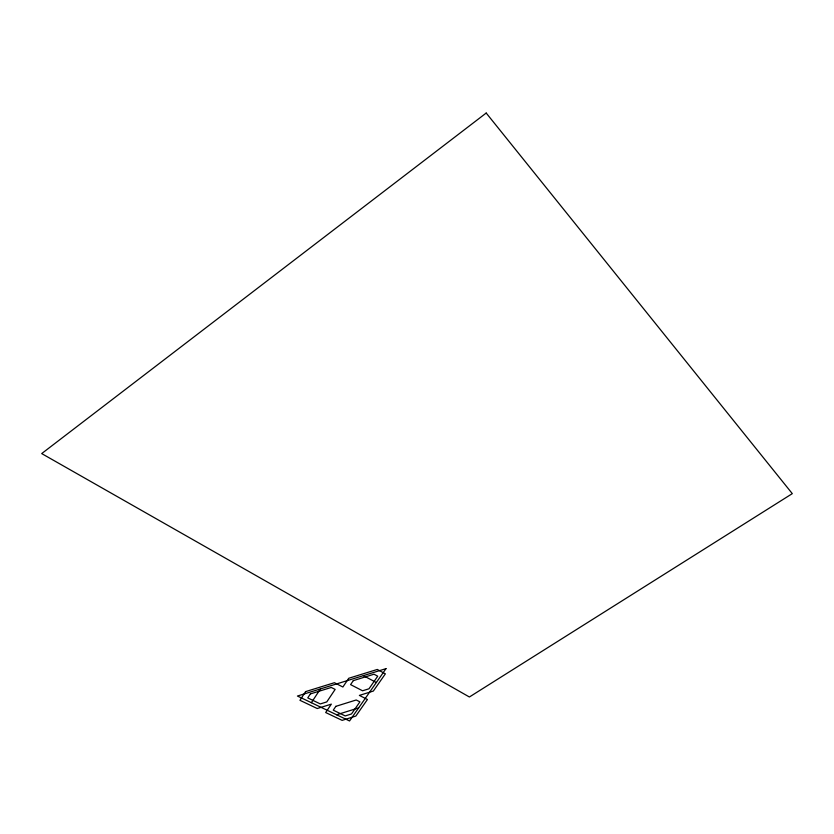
<?xml version="1.0" encoding="UTF-8"?>
<svg xmlns="http://www.w3.org/2000/svg" width="834" height="834" viewBox="0 0 834 834"><rect width="100%" height="100%" fill="white"/><g stroke="black" fill="none" stroke-linecap="round" stroke-linejoin="round"><path stroke-width="1.25" d="M311.374 702.697L320.423 688.926M336.623 714.78L358.662 707.878M363.363 675.644L376.322 682.514M305.588 691.615L299.959 700.31L317.243 708.525L331.338 704.136L325.677 712.538L342.138 720.367L355.857 716.062L367.44 699.497L359.381 695.4L373.34 691.052L385.371 673.841L377.302 669.452L348.758 678.271L342.878 687.007L334.413 682.712L305.588 691.615M310.342 693.93L307.756 697.891L320.298 703.927L326.772 701.915L335.143 689.405L331.265 687.456L310.342 693.93M335.862 706.335L333.266 710.172L345.213 715.926L351.51 713.946L359.913 701.853L356.212 699.987L335.862 706.335M353.293 680.638L350.593 684.62L362.571 690.781L368.982 688.79L377.719 676.207L374.007 674.216L353.293 680.638M385.996 668.639L349.55 720.962L297.446 696.036L385.996 668.639M486.201 113.038L41.7 453.581L469.396 696.995L792.3 493.634L486.201 113.038"/></g></svg>
